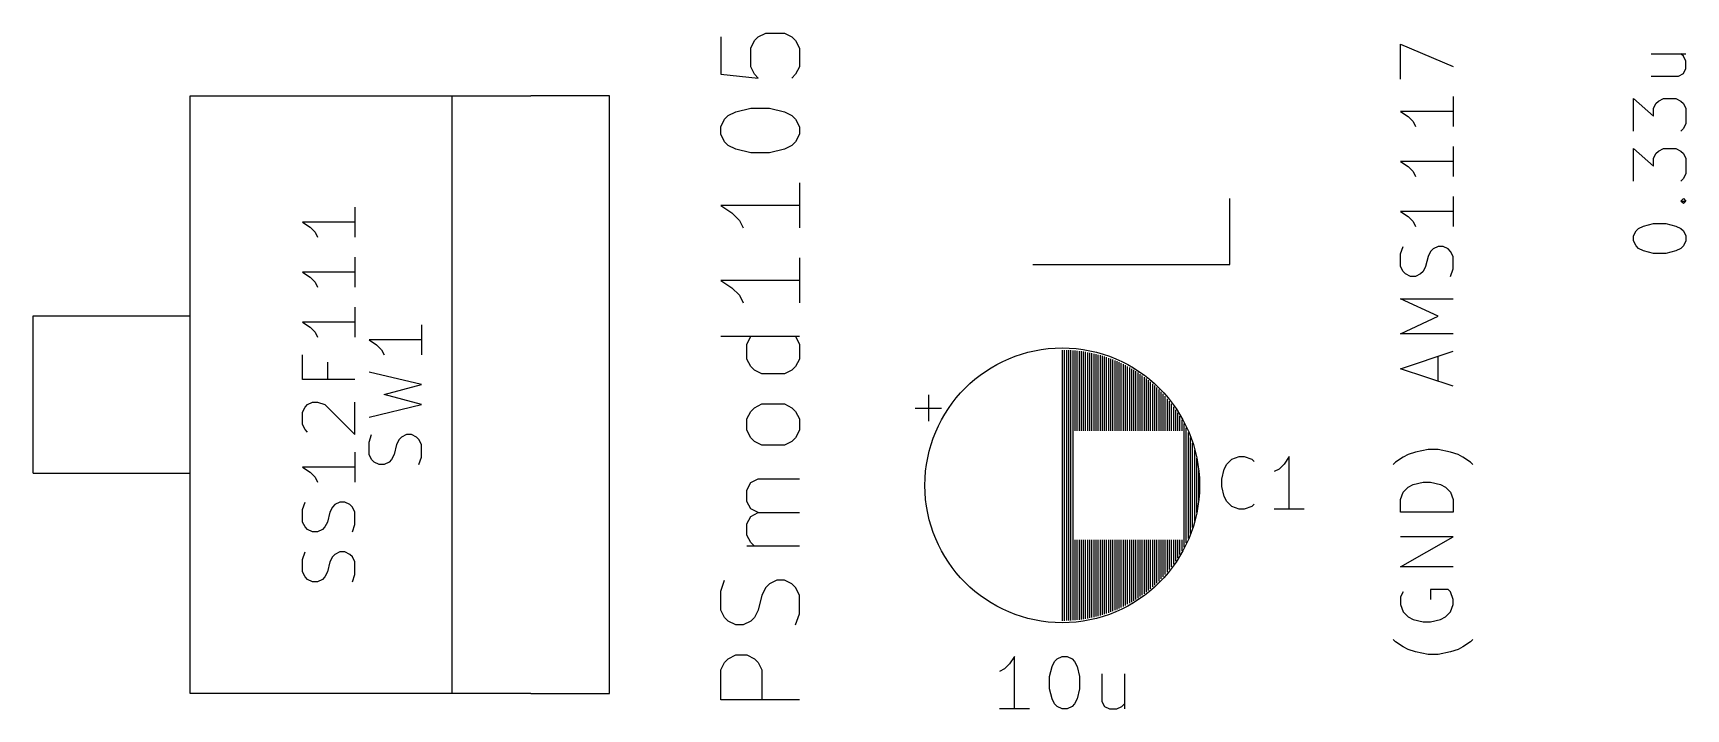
# Model space of a CAD drawing. Extents: x -4.4 to 27.8, y 0.8 to 35.
# Drawn here: x -4.42 to 27.12, y 0.82 to 13.7 of the extents above; entities that cross this region are included whole.
import ezdxf

# ---------------------------------------------------------------- set-up
doc = ezdxf.new("R2010")
doc.units = 0
doc.layers.add('BLACK', color=7, linetype='CONTINUOUS')

msp = doc.modelspace()

# ---------------------------------------------------------------- linework, layer by layer
at = {"layer": 'BLACK', "linetype": 'CONTINUOUS'}
for p, q in [((8.70357, 13.6321), (8.70357, 12.9179)), ((9.34643, 13.5607), (9.41786, 13.6321)), ((9.41786, 13.6321), (9.56071, 13.7036)), ((9.56071, 13.7036), (9.91786, 13.7036)), ((9.91786, 13.7036), (10.0607, 13.6321)), ((10.0607, 13.6321), (10.1321, 13.5607)), ((9.275, 13.4179), (9.34643, 13.5607)), ((9.275, 13.0607), (9.275, 13.4179)), ((10.1321, 13.5607), (10.2036, 13.4179)), ((10.2036, 13.4179), (10.2036, 13.0607)), ((21.6774, 12.8269), (21.6774, 13.4936)), ((21.6774, 13.4936), (22.6774, 13.065)), ((26.4557, 13.311), (27.1224, 13.311)), ((27.0748, 13.2633), (27.0271, 13.311)), ((27.1224, 13.1681), (27.0748, 13.2633)), ((9.34643, 12.9179), (9.275, 13.0607)), ((10.2036, 13.0607), (10.1321, 12.9179)), ((27.0748, 12.93), (27.1224, 13.0252)), ((27.1224, 13.0252), (27.1224, 13.1681)), ((8.70357, 12.9179), (9.41786, 12.8464)), ((9.41786, 12.8464), (9.34643, 12.9179)), ((10.1321, 12.9179), (10.0607, 12.8464)), ((26.4557, 12.8824), (26.9795, 12.8824)), ((26.9795, 12.8824), (27.0748, 12.93)), ((-1.42, 1.11), (-1.42, 12.51)), ((-1.42, 12.51), (5.08, 12.51)), ((3.58, 1.11), (3.58, 12.51)), ((6.58, 12.51), (5.08, 12.51)), ((6.58, 1.11), (6.58, 12.51)), ((22.6774, 12.4936), (22.6774, 11.9221)), ((26.1224, 11.8348), (26.1224, 12.4538)), ((26.1224, 12.4538), (26.5033, 12.1205)), ((26.5033, 12.2633), (26.551, 12.3586)), ((26.551, 12.3586), (26.5986, 12.4062)), ((26.5986, 12.4062), (26.6938, 12.4538)), ((26.6938, 12.4538), (26.9319, 12.4538)), ((26.9319, 12.4538), (27.0271, 12.4062)), ((27.0271, 12.4062), (27.0748, 12.3586)), ((27.0748, 12.3586), (27.1224, 12.2633)), ((8.70357, 11.9179), (8.775, 12.0607)), ((8.775, 12.0607), (8.84643, 12.1321)), ((8.84643, 12.1321), (8.98928, 12.2036)), ((8.98928, 12.2036), (9.275, 12.275)), ((9.275, 12.275), (9.63214, 12.275)), ((9.63214, 12.275), (9.91786, 12.2036)), ((9.91786, 12.2036), (10.0607, 12.1321)), ((10.0607, 12.1321), (10.1321, 12.0607)), ((10.1321, 12.0607), (10.2036, 11.9179)), ((22.6774, 12.2079), (21.6774, 12.2079)), ((21.6774, 12.2079), (21.8202, 12.1126)), ((21.8202, 12.1126), (21.9155, 12.0174)), ((21.9155, 12.0174), (21.9631, 11.9221)), ((26.5033, 12.1205), (26.5033, 12.2633)), ((27.1224, 12.2633), (27.1224, 11.9776)), ((8.70357, 11.775), (8.70357, 11.9179)), ((8.775, 11.6321), (8.70357, 11.775)), ((10.2036, 11.775), (10.1321, 11.6321)), ((10.2036, 11.9179), (10.2036, 11.775)), ((27.0748, 11.8824), (27.0271, 11.8348)), ((27.1224, 11.9776), (27.0748, 11.8824)), ((8.84643, 11.5607), (8.775, 11.6321)), ((8.98928, 11.4893), (8.84643, 11.5607)), ((9.275, 11.4179), (8.98928, 11.4893)), ((9.63214, 11.4179), (9.275, 11.4179)), ((9.91786, 11.4893), (9.63214, 11.4179)), ((10.0607, 11.5607), (9.91786, 11.4893)), ((10.1321, 11.6321), (10.0607, 11.5607)), ((22.6774, 11.5412), (22.6774, 10.9698)), ((26.1224, 10.8824), (26.1224, 11.5014)), ((26.1224, 11.5014), (26.5033, 11.1681)), ((26.5033, 11.311), (26.551, 11.4062)), ((26.551, 11.4062), (26.5986, 11.4538)), ((26.5986, 11.4538), (26.6938, 11.5014)), ((26.6938, 11.5014), (26.9319, 11.5014)), ((26.9319, 11.5014), (27.0271, 11.4538)), ((27.0271, 11.4538), (27.0748, 11.4062)), ((27.0748, 11.4062), (27.1224, 11.311)), ((22.6774, 11.2555), (21.6774, 11.2555)), ((21.6774, 11.2555), (21.8202, 11.1602)), ((21.8202, 11.1602), (21.9155, 11.065)), ((21.9155, 11.065), (21.9631, 10.9698)), ((26.5033, 11.1681), (26.5033, 11.311)), ((27.1224, 11.311), (27.1224, 11.0252)), ((10.2036, 10.8464), (10.2036, 9.98929)), ((27.0748, 10.93), (27.0271, 10.8824)), ((27.1224, 11.0252), (27.0748, 10.93)), ((10.2036, 10.4179), (8.70357, 10.4179)), ((8.70357, 10.4179), (8.91786, 10.275)), ((18.42, 9.29), (18.42, 10.55)), ((22.6774, 10.5888), (22.6774, 10.0174)), ((27.0271, 10.5014), (27.0748, 10.549)), ((27.0748, 10.4538), (27.0271, 10.5014)), ((27.0271, 10.5014), (27.1224, 10.5014)), ((27.0748, 10.549), (27.1224, 10.5014)), ((27.1224, 10.5014), (27.0748, 10.4538)), ((1.72238, 10.0957), (0.72238, 10.0957)), ((0.72238, 10.0957), (0.86524, 10.0005)), ((1.72238, 10.3814), (1.72238, 9.81)), ((8.91786, 10.275), (9.06071, 10.1321)), ((9.06071, 10.1321), (9.13214, 9.98929)), ((22.6774, 10.3031), (21.6774, 10.3031)), ((21.6774, 10.3031), (21.8202, 10.2079)), ((21.8202, 10.2079), (21.9155, 10.1126)), ((21.9155, 10.1126), (21.9631, 10.0174)), ((0.86524, 10.0005), (0.96048, 9.90524)), ((0.96048, 9.90524), (1.00809, 9.81)), ((26.1224, 9.83476), (26.17, 9.93)), ((26.1224, 9.73952), (26.1224, 9.83476)), ((26.17, 9.93), (26.2176, 9.97762)), ((26.2176, 9.97762), (26.3129, 10.0252)), ((26.3129, 10.0252), (26.5033, 10.0729)), ((26.5033, 10.0729), (26.7414, 10.0729)), ((26.7414, 10.0729), (26.9319, 10.0252)), ((26.9319, 10.0252), (27.0271, 9.97762)), ((27.0271, 9.97762), (27.0748, 9.93)), ((27.0748, 9.93), (27.1224, 9.83476)), ((27.1224, 9.83476), (27.1224, 9.73952)), ((21.6774, 9.49357), (21.725, 9.63643)), ((21.6774, 9.25548), (21.6774, 9.49357)), ((22.2488, 9.54119), (22.2012, 9.44595)), ((22.2964, 9.58881), (22.2488, 9.54119)), ((22.3917, 9.63643), (22.2964, 9.58881)), ((22.4869, 9.63643), (22.3917, 9.63643)), ((22.5821, 9.58881), (22.4869, 9.63643)), ((22.6298, 9.54119), (22.5821, 9.58881)), ((22.6774, 9.44595), (22.6298, 9.54119)), ((26.17, 9.64429), (26.1224, 9.73952)), ((26.2176, 9.59667), (26.17, 9.64429)), ((26.3129, 9.54905), (26.2176, 9.59667)), ((26.5033, 9.50143), (26.3129, 9.54905)), ((26.7414, 9.50143), (26.5033, 9.50143)), ((26.9319, 9.54905), (26.7414, 9.50143)), ((27.0271, 9.59667), (26.9319, 9.54905)), ((27.0748, 9.64429), (27.0271, 9.59667)), ((27.1224, 9.73952), (27.0748, 9.64429)), ((1.72238, 9.42905), (1.72238, 8.85762)), ((10.2036, 9.41786), (10.2036, 8.56072)), ((14.66, 9.29), (18.42, 9.29)), ((21.725, 9.16024), (21.6774, 9.25548)), ((21.7726, 9.11262), (21.725, 9.16024)), ((22.106, 9.16024), (22.0583, 9.11262)), ((22.1536, 9.25548), (22.106, 9.16024)), ((22.2012, 9.44595), (22.1536, 9.25548)), ((22.6298, 9.065), (22.6774, 9.20786)), ((22.6774, 9.20786), (22.6774, 9.44595)), ((1.72238, 9.14333), (0.72238, 9.14333)), ((0.72238, 9.14333), (0.86524, 9.0481)), ((0.86524, 9.0481), (0.96048, 8.95286)), ((0.96048, 8.95286), (1.00809, 8.85762)), ((10.2036, 8.98929), (8.70357, 8.98929)), ((8.70357, 8.98929), (8.91786, 8.84643)), ((8.91786, 8.84643), (9.06071, 8.70357)), ((21.8679, 9.065), (21.7726, 9.11262)), ((21.9631, 9.065), (21.8679, 9.065)), ((22.0583, 9.11262), (21.9631, 9.065)), ((9.06071, 8.70357), (9.13214, 8.56072)), ((22.3917, 8.3031), (21.6774, 8.63643)), ((21.6774, 8.63643), (22.6774, 8.63643)), ((-4.42, 5.31), (-4.42, 8.31)), ((-4.42, 8.31), (-1.4224, 8.31)), ((1.72238, 8.47667), (1.72238, 7.90524)), ((21.6774, 7.96976), (22.3917, 8.3031)), ((1.72238, 8.19095), (0.72238, 8.19095)), ((0.72238, 8.19095), (0.86524, 8.09572)), ((0.86524, 8.09572), (0.96048, 8.00048)), ((0.96048, 8.00048), (1.00809, 7.90524)), ((2.99238, 8.14333), (2.99238, 7.5719)), ((10.2036, 7.91786), (8.70357, 7.91786)), ((9.20357, 7.775), (9.275, 7.91786)), ((10.1321, 7.91786), (10.2036, 7.775)), ((22.6774, 7.96976), (21.6774, 7.96976)), ((0.72238, 7.09571), (0.72238, 7.5719)), ((2.99238, 7.85762), (1.99238, 7.85762)), ((1.99238, 7.85762), (2.13524, 7.76238)), ((2.13524, 7.76238), (2.23048, 7.66714)), ((2.23048, 7.66714), (2.27809, 7.5719)), ((9.20357, 7.48929), (9.20357, 7.775)), ((10.2036, 7.775), (10.2036, 7.48929)), ((15.22, 7.66), (15.22, 2.5)), ((15.26, 7.66), (15.26, 2.5)), ((15.3, 7.659), (15.3, 2.501)), ((15.34, 7.658), (15.34, 2.502)), ((15.38, 7.656), (15.38, 2.504)), ((15.42, 7.653), (15.42, 2.507)), ((15.46, 7.649), (15.46, 6.12)), ((15.5, 7.645), (15.5, 6.12)), ((15.54, 7.641), (15.54, 6.12)), ((15.58, 7.636), (15.58, 6.12)), ((15.62, 7.63), (15.62, 6.12)), ((15.66, 7.623), (15.66, 6.12)), ((15.7, 7.616), (15.7, 6.12)), ((15.74, 7.608), (15.74, 6.12)), ((15.78, 7.6), (15.78, 6.12)), ((15.82, 7.591), (15.82, 6.12)), ((15.86, 7.581), (15.86, 6.12)), ((15.9, 7.571), (15.9, 6.12)), ((21.6774, 7.3031), (22.6774, 7.63643)), ((1.19857, 7.42905), (1.19857, 7.09571)), ((9.275, 7.34643), (9.20357, 7.48929)), ((9.34643, 7.275), (9.275, 7.34643)), ((9.48928, 7.20357), (9.34643, 7.275)), ((10.0607, 7.275), (9.91786, 7.20357)), ((10.1321, 7.34643), (10.0607, 7.275)), ((10.2036, 7.48929), (10.1321, 7.34643)), ((15.941, 7.56), (15.941, 6.12)), ((15.981, 7.548), (15.981, 6.12)), ((16.021, 7.535), (16.021, 6.12)), ((16.061, 7.522), (16.061, 6.12)), ((16.101, 7.508), (16.101, 6.12)), ((16.141, 7.494), (16.141, 6.12)), ((16.181, 7.478), (16.181, 6.12)), ((16.221, 7.462), (16.221, 6.12)), ((16.261, 7.445), (16.261, 6.12)), ((16.301, 7.428), (16.301, 6.12)), ((16.341, 7.409), (16.341, 6.12)), ((16.381, 7.39), (16.381, 6.12)), ((16.421, 7.37), (16.421, 6.12)), ((16.461, 7.348), (16.461, 6.12)), ((16.501, 7.327), (16.501, 6.12)), ((16.541, 7.304), (16.541, 6.12)), ((16.581, 7.28), (16.581, 6.12)), ((16.621, 7.255), (16.621, 6.12)), ((22.6774, 6.96976), (21.6774, 7.3031)), ((22.3917, 7.065), (22.3917, 7.54119)), ((1.72238, 7.09571), (0.72238, 7.09571)), ((2.99238, 7.00048), (1.99238, 7.23857)), ((2.27809, 6.81), (2.99238, 7.00048)), ((9.91786, 7.20357), (9.48928, 7.20357)), ((16.661, 7.229), (16.661, 6.12)), ((16.701, 7.202), (16.701, 6.12)), ((16.741, 7.175), (16.741, 6.12)), ((16.781, 7.145), (16.781, 6.12)), ((16.821, 7.115), (16.821, 6.12)), ((16.861, 7.084), (16.861, 6.12)), ((16.901, 7.051), (16.901, 6.12)), ((16.941, 7.017), (16.941, 6.12)), ((16.981, 6.981), (16.981, 6.12)), ((17.021, 6.944), (17.021, 6.12)), ((0.81762, 6.61952), (0.91286, 6.66714)), ((0.91286, 6.66714), (1.00809, 6.66714)), ((1.00809, 6.66714), (1.15095, 6.61952)), ((1.72238, 6.0481), (1.72238, 6.66714)), ((2.99238, 6.61952), (2.27809, 6.81)), ((9.34643, 6.56072), (9.48928, 6.63214)), ((9.48928, 6.63214), (9.91786, 6.63214)), ((9.91786, 6.63214), (10.0607, 6.56072)), ((12.6652, 6.805), (12.6652, 6.305)), ((17.061, 6.906), (17.061, 6.12)), ((17.101, 6.865), (17.101, 6.12)), ((17.141, 6.823), (17.141, 6.12)), ((17.181, 6.779), (17.181, 6.12)), ((17.221, 6.733), (17.221, 6.12)), ((17.261, 6.685), (17.261, 6.12)), ((17.301, 6.634), (17.301, 6.12)), ((0.72238, 6.47667), (0.77, 6.57191)), ((0.72238, 6.23857), (0.72238, 6.47667)), ((0.77, 6.57191), (0.81762, 6.61952)), ((1.15095, 6.61952), (1.72238, 6.0481)), ((1.99238, 6.38143), (2.99238, 6.61952)), ((9.20357, 6.34643), (9.275, 6.48929)), ((9.20357, 6.13214), (9.20357, 6.34643)), ((9.275, 6.48929), (9.34643, 6.56072)), ((10.0607, 6.56072), (10.1321, 6.48929)), ((10.1321, 6.48929), (10.2036, 6.34643)), ((10.2036, 6.34643), (10.2036, 6.13214)), ((12.4152, 6.555), (12.9152, 6.555)), ((17.341, 6.58), (17.341, 6.12)), ((17.381, 6.523), (17.381, 6.12)), ((17.421, 6.463), (17.421, 6.12)), ((17.461, 6.399), (17.461, 6.12)), ((17.501, 6.331), (17.501, 6.12)), ((0.77, 6.14333), (0.72238, 6.23857)), ((0.81762, 6.09571), (0.77, 6.14333)), ((1.99238, 5.90524), (2.04, 6.0481)), ((2.61143, 6.00048), (2.56381, 5.95286)), ((2.70667, 6.0481), (2.61143, 6.00048)), ((2.8019, 6.0481), (2.70667, 6.0481)), ((2.89714, 6.00048), (2.8019, 6.0481)), ((2.94476, 5.95286), (2.89714, 6.00048)), ((9.275, 5.98929), (9.20357, 6.13214)), ((10.2036, 6.13214), (10.1321, 5.98929)), ((17.541, 6.258), (17.541, 3.902)), ((17.581, 6.178), (17.581, 3.982)), ((17.621, 6.091), (17.621, 4.069)), ((17.661, 5.995), (17.661, 4.165)), ((1.72238, 5.71476), (1.72238, 5.14333)), ((1.99238, 5.66714), (1.99238, 5.90524)), ((2.51619, 5.85762), (2.46857, 5.66714)), ((2.56381, 5.95286), (2.51619, 5.85762)), ((2.99238, 5.85762), (2.94476, 5.95286)), ((2.99238, 5.61952), (2.99238, 5.85762)), ((9.34643, 5.91786), (9.275, 5.98929)), ((9.48928, 5.84643), (9.34643, 5.91786)), ((9.91786, 5.84643), (9.48928, 5.84643)), ((10.0607, 5.91786), (9.91786, 5.84643)), ((10.1321, 5.98929), (10.0607, 5.91786)), ((17.701, 5.885), (17.701, 4.275)), ((17.741, 5.757), (17.741, 4.403)), ((21.9631, 5.71476), (21.8202, 5.66714)), ((22.2012, 5.76238), (21.9631, 5.71476)), ((22.3917, 5.76238), (22.2012, 5.76238)), ((22.6298, 5.71476), (22.3917, 5.76238)), ((22.7726, 5.66714), (22.6298, 5.71476)), ((1.72238, 5.42905), (0.72238, 5.42905)), ((0.72238, 5.42905), (0.86524, 5.33381)), ((2.04, 5.57191), (1.99238, 5.66714)), ((2.08762, 5.52429), (2.04, 5.57191)), ((2.18286, 5.47667), (2.08762, 5.52429)), ((2.27809, 5.47667), (2.18286, 5.47667)), ((2.37333, 5.52429), (2.27809, 5.47667)), ((2.42095, 5.57191), (2.37333, 5.52429)), ((2.46857, 5.66714), (2.42095, 5.57191)), ((2.94476, 5.47667), (2.99238, 5.61952)), ((17.781, 5.598), (17.781, 4.562)), ((17.821, 5.364), (17.821, 4.796)), ((18.2643, 5.19905), (18.3119, 5.38952)), ((18.3119, 5.38952), (18.3595, 5.48476)), ((18.3595, 5.48476), (18.4548, 5.58)), ((18.4548, 5.58), (18.5976, 5.62762)), ((18.5976, 5.62762), (18.6929, 5.62762)), ((18.6929, 5.62762), (18.8357, 5.58)), ((18.8357, 5.58), (18.8833, 5.53238)), ((19.3595, 5.38952), (19.2643, 5.3419)), ((19.4548, 5.48476), (19.3595, 5.38952)), ((19.55, 5.62762), (19.4548, 5.48476)), ((19.55, 4.62762), (19.55, 5.62762)), ((21.5821, 5.52429), (21.5345, 5.47667)), ((21.725, 5.61952), (21.5821, 5.52429)), ((21.8202, 5.66714), (21.725, 5.61952)), ((22.8679, 5.61952), (22.7726, 5.66714)), ((23.0107, 5.52429), (22.8679, 5.61952)), ((23.0583, 5.47667), (23.0107, 5.52429)), ((-4.42, 5.31), (-1.4224, 5.31)), ((0.86524, 5.33381), (0.96048, 5.23857)), ((0.96048, 5.23857), (1.00809, 5.14333)), ((9.20357, 4.98929), (9.275, 5.13214)), ((9.275, 5.13214), (9.41786, 5.20357)), ((9.41786, 5.20357), (10.2036, 5.20357)), ((18.2643, 5.05619), (18.2643, 5.19905)), ((18.3119, 4.86571), (18.2643, 5.05619)), ((21.725, 4.95286), (21.8202, 5.0481)), ((21.8202, 5.0481), (21.9155, 5.09571)), ((21.9155, 5.09571), (22.106, 5.14333)), ((22.106, 5.14333), (22.2488, 5.14333)), ((22.2488, 5.14333), (22.4393, 5.09571)), ((22.4393, 5.09571), (22.5345, 5.0481)), ((22.5345, 5.0481), (22.6298, 4.95286)), ((0.72238, 4.61952), (0.77, 4.76238)), ((1.43667, 4.76238), (1.34143, 4.71476)), ((1.5319, 4.76238), (1.43667, 4.76238)), ((1.62714, 4.71476), (1.5319, 4.76238)), ((9.20357, 4.775), (9.20357, 4.98929)), ((9.275, 4.63214), (9.20357, 4.775)), ((18.3595, 4.77048), (18.3119, 4.86571)), ((18.4548, 4.67524), (18.3595, 4.77048)), ((21.6774, 4.81), (21.725, 4.95286)), ((21.6774, 4.57191), (21.6774, 4.81)), ((22.6298, 4.95286), (22.6774, 4.81)), ((22.6774, 4.81), (22.6774, 4.57191)), ((0.72238, 4.38143), (0.72238, 4.61952)), ((1.24619, 4.57191), (1.19857, 4.38143)), ((1.29381, 4.66714), (1.24619, 4.57191)), ((1.34143, 4.71476), (1.29381, 4.66714)), ((1.67476, 4.66714), (1.62714, 4.71476)), ((1.72238, 4.57191), (1.67476, 4.66714)), ((1.72238, 4.33381), (1.72238, 4.57191)), ((9.20357, 4.34643), (9.275, 4.48929)), ((9.41786, 4.56072), (9.275, 4.63214)), ((9.275, 4.48929), (9.41786, 4.56072)), ((9.41786, 4.56072), (10.2036, 4.56072)), ((18.5976, 4.62762), (18.4548, 4.67524)), ((18.6929, 4.62762), (18.5976, 4.62762)), ((18.8357, 4.67524), (18.6929, 4.62762)), ((18.8833, 4.72286), (18.8357, 4.67524)), ((19.8357, 4.62762), (19.2643, 4.62762)), ((22.6774, 4.57191), (21.6774, 4.57191)), ((0.77, 4.28619), (0.72238, 4.38143)), ((0.81762, 4.23857), (0.77, 4.28619)), ((0.91286, 4.19095), (0.81762, 4.23857)), ((1.00809, 4.19095), (0.91286, 4.19095)), ((1.10333, 4.23857), (1.00809, 4.19095)), ((1.15095, 4.28619), (1.10333, 4.23857)), ((1.19857, 4.38143), (1.15095, 4.28619)), ((1.67476, 4.19095), (1.72238, 4.33381)), ((9.20357, 4.13214), (9.20357, 4.34643)), ((9.275, 3.98929), (9.20357, 4.13214)), ((0.72238, 3.66714), (0.77, 3.81)), ((1.43667, 3.81), (1.34143, 3.76238)), ((1.5319, 3.81), (1.43667, 3.81)), ((1.62714, 3.76238), (1.5319, 3.81)), ((10.2036, 3.91786), (9.20357, 3.91786)), ((9.34643, 3.91786), (9.275, 3.98929)), ((15.46, 4.04), (15.46, 2.511)), ((15.5, 4.04), (15.5, 2.515)), ((15.54, 4.04), (15.54, 2.519)), ((15.58, 4.04), (15.58, 2.524)), ((15.62, 4.04), (15.62, 2.53)), ((15.66, 4.04), (15.66, 2.537)), ((15.7, 4.04), (15.7, 2.544)), ((15.74, 4.04), (15.74, 2.552)), ((15.78, 4.04), (15.78, 2.56)), ((15.82, 4.04), (15.82, 2.569)), ((15.86, 4.04), (15.86, 2.579)), ((15.9, 4.04), (15.9, 2.589)), ((15.941, 4.04), (15.941, 2.6)), ((15.981, 4.04), (15.981, 2.612)), ((16.021, 4.04), (16.021, 2.625)), ((16.061, 4.04), (16.061, 2.638)), ((16.101, 4.04), (16.101, 2.652)), ((16.141, 4.04), (16.141, 2.666)), ((16.181, 4.04), (16.181, 2.682)), ((16.221, 4.04), (16.221, 2.698)), ((16.261, 4.04), (16.261, 2.715)), ((16.301, 4.04), (16.301, 2.732)), ((16.341, 4.04), (16.341, 2.751)), ((16.381, 4.04), (16.381, 2.77)), ((16.421, 4.04), (16.421, 2.79)), ((16.461, 4.04), (16.461, 2.812)), ((16.501, 4.04), (16.501, 2.833)), ((16.541, 4.04), (16.541, 2.856)), ((16.581, 4.04), (16.581, 2.88)), ((16.621, 4.04), (16.621, 2.905)), ((16.661, 4.04), (16.661, 2.931)), ((16.701, 4.04), (16.701, 2.958)), ((16.741, 4.04), (16.741, 2.985)), ((16.781, 4.04), (16.781, 3.015)), ((16.821, 4.04), (16.821, 3.045)), ((16.861, 4.04), (16.861, 3.076)), ((16.901, 4.04), (16.901, 3.109)), ((16.941, 4.04), (16.941, 3.143)), ((16.981, 4.04), (16.981, 3.179)), ((17.021, 4.04), (17.021, 3.216)), ((17.061, 4.04), (17.061, 3.254)), ((17.101, 4.04), (17.101, 3.295)), ((17.141, 4.04), (17.141, 3.337)), ((17.181, 4.04), (17.181, 3.381)), ((17.221, 4.04), (17.221, 3.427)), ((17.261, 4.04), (17.261, 3.475)), ((17.301, 4.04), (17.301, 3.526)), ((17.341, 4.04), (17.341, 3.58)), ((17.381, 4.04), (17.381, 3.637)), ((17.421, 4.04), (17.421, 3.697)), ((17.461, 4.04), (17.461, 3.761)), ((17.501, 4.04), (17.501, 3.829)), ((21.6774, 3.52429), (22.6774, 4.09572)), ((22.6774, 4.09572), (21.6774, 4.09572)), ((0.72238, 3.42905), (0.72238, 3.66714)), ((1.24619, 3.61952), (1.19857, 3.42905)), ((1.29381, 3.71476), (1.24619, 3.61952)), ((1.34143, 3.76238), (1.29381, 3.71476)), ((1.67476, 3.71476), (1.62714, 3.76238)), ((1.72238, 3.61952), (1.67476, 3.71476)), ((1.72238, 3.38143), (1.72238, 3.61952)), ((22.6774, 3.52429), (21.6774, 3.52429)), ((0.77, 3.33381), (0.72238, 3.42905)), ((0.81762, 3.28619), (0.77, 3.33381)), ((0.91286, 3.23857), (0.81762, 3.28619)), ((1.00809, 3.23857), (0.91286, 3.23857)), ((1.10333, 3.28619), (1.00809, 3.23857)), ((1.15095, 3.33381), (1.10333, 3.28619)), ((1.19857, 3.42905), (1.15095, 3.33381)), ((1.67476, 3.23857), (1.72238, 3.38143)), ((8.70357, 3.06072), (8.775, 3.275)), ((9.63214, 3.20357), (9.56071, 3.13214)), ((9.775, 3.275), (9.63214, 3.20357)), ((9.91786, 3.275), (9.775, 3.275)), ((10.0607, 3.20357), (9.91786, 3.275)), ((10.1321, 3.13214), (10.0607, 3.20357)), ((8.70357, 2.70357), (8.70357, 3.06072)), ((9.48928, 2.98929), (9.41786, 2.70357)), ((9.56071, 3.13214), (9.48928, 2.98929)), ((10.2036, 2.98929), (10.1321, 3.13214)), ((10.2036, 2.63214), (10.2036, 2.98929)), ((21.725, 3.0481), (21.6774, 2.95286)), ((21.6774, 2.95286), (21.6774, 2.81)), ((22.5821, 3.09571), (22.2488, 3.09571)), ((22.2488, 3.09571), (22.2488, 2.90524)), ((22.6298, 3.0481), (22.5821, 3.09571)), ((22.6774, 2.90524), (22.6298, 3.0481)), ((22.6774, 2.81), (22.6774, 2.90524)), ((8.775, 2.56072), (8.70357, 2.70357)), ((8.84643, 2.48929), (8.775, 2.56072)), ((9.34643, 2.56072), (9.275, 2.48929)), ((9.41786, 2.70357), (9.34643, 2.56072)), ((10.1321, 2.41786), (10.2036, 2.63214)), ((21.6774, 2.81), (21.725, 2.66714)), ((21.725, 2.66714), (21.8202, 2.5719)), ((21.8202, 2.5719), (21.9155, 2.52429)), ((21.9155, 2.52429), (22.106, 2.47667)), ((22.2488, 2.47667), (22.4393, 2.52429)), ((22.4393, 2.52429), (22.5345, 2.5719)), ((22.5345, 2.5719), (22.6298, 2.66714)), ((22.6298, 2.66714), (22.6774, 2.81)), ((8.98928, 2.41786), (8.84643, 2.48929)), ((9.13214, 2.41786), (8.98928, 2.41786)), ((9.275, 2.48929), (9.13214, 2.41786)), ((22.106, 2.47667), (22.2488, 2.47667)), ((21.5821, 2.09571), (21.5345, 2.14333)), ((21.725, 2.00048), (21.5821, 2.09571)), ((21.8202, 1.95286), (21.725, 2.00048)), ((21.9631, 1.90524), (21.8202, 1.95286)), ((22.2012, 1.85762), (21.9631, 1.90524)), ((22.6298, 1.90524), (22.3917, 1.85762)), ((22.7726, 1.95286), (22.6298, 1.90524)), ((22.8679, 2.00048), (22.7726, 1.95286)), ((23.0107, 2.09571), (22.8679, 2.00048)), ((23.0583, 2.14333), (23.0107, 2.09571)), ((8.70357, 1.56071), (8.775, 1.70357)), ((8.775, 1.70357), (8.84643, 1.775)), ((8.84643, 1.775), (8.98928, 1.84643)), ((8.98928, 1.84643), (9.20357, 1.84643)), ((9.20357, 1.84643), (9.34643, 1.775)), ((9.34643, 1.775), (9.41786, 1.70357)), ((9.41786, 1.70357), (9.48928, 1.56071)), ((14.121, 1.57952), (14.0257, 1.5319)), ((14.2162, 1.67476), (14.121, 1.57952)), ((14.3114, 1.81762), (14.2162, 1.67476)), ((14.3114, 0.81762), (14.3114, 1.81762)), ((14.9781, 1.43667), (15.0257, 1.62714)), ((15.0257, 1.62714), (15.0733, 1.72238)), ((15.0733, 1.72238), (15.121, 1.77)), ((15.121, 1.77), (15.2162, 1.81762)), ((15.2162, 1.81762), (15.3114, 1.81762)), ((15.3114, 1.81762), (15.4067, 1.77)), ((15.4067, 1.77), (15.4543, 1.72238)), ((15.4543, 1.72238), (15.5019, 1.62714)), ((15.5019, 1.62714), (15.5495, 1.43667)), ((22.3917, 1.85762), (22.2012, 1.85762)), ((8.70357, 0.98929), (8.70357, 1.56071)), ((9.48928, 1.56071), (9.48928, 0.98929)), ((14.9781, 1.19857), (14.9781, 1.43667)), ((15.5495, 1.43667), (15.5495, 1.19857)), ((15.9781, 1.48429), (15.9781, 0.96048)), ((16.4067, 1.48429), (16.4067, 0.81762)), ((5.08, 1.11), (-1.42, 1.11)), ((5.08, 1.11), (6.58, 1.11)), ((10.2036, 0.98929), (8.70357, 0.98929)), ((15.0257, 1.0081), (14.9781, 1.19857)), ((15.0733, 0.91286), (15.0257, 1.0081)), ((15.5019, 1.0081), (15.4543, 0.91286)), ((15.5495, 1.19857), (15.5019, 1.0081)), ((15.9781, 0.96048), (16.0257, 0.86524)), ((14.5971, 0.81762), (14.0257, 0.81762)), ((15.121, 0.86524), (15.0733, 0.91286)), ((15.2162, 0.81762), (15.121, 0.86524)), ((15.3114, 0.81762), (15.2162, 0.81762)), ((15.4067, 0.86524), (15.3114, 0.81762)), ((15.4543, 0.91286), (15.4067, 0.86524)), ((16.0257, 0.86524), (16.121, 0.81762)), ((16.121, 0.81762), (16.2638, 0.81762)), ((16.2638, 0.81762), (16.359, 0.86524)), ((16.359, 0.86524), (16.4067, 0.91286))]:
    msp.add_line(p, q, dxfattribs=at)
at = {"layer": 'BLACK'}
msp.add_circle((15.22, 5.08), 2.62, dxfattribs=at)

doc.saveas('drawing.dxf')
